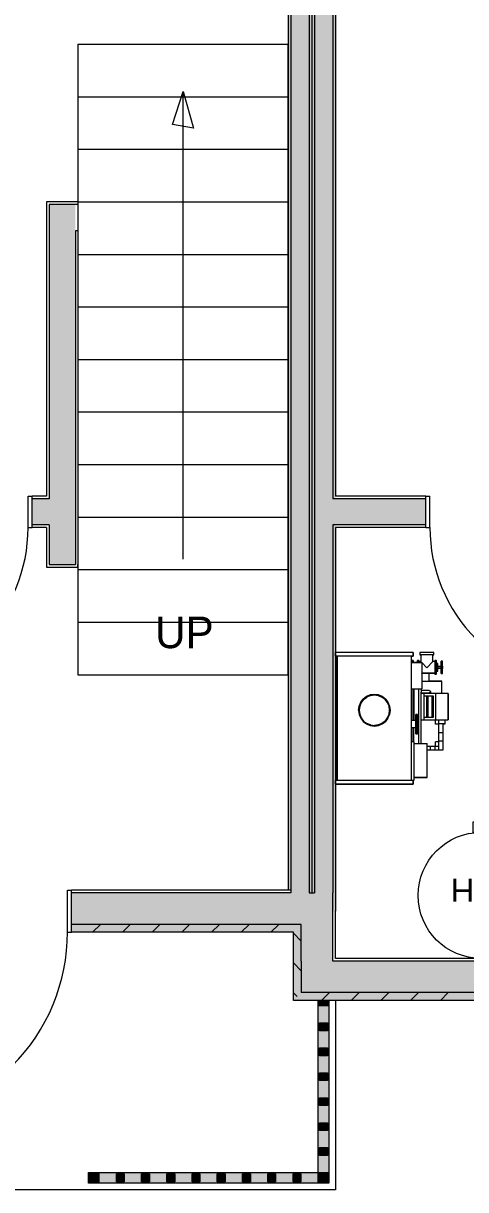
# Model space of a CAD drawing. Header units: inches. Extents: x 99 to 12024, y -5408 to 2559.
# Drawn here: x 8767.7 to 8851.9, y -4034.8 to -3812.8 of the extents above; entities that cross this region are included whole.
import ezdxf

# ---------------------------------------------------------------- set-up
doc = ezdxf.new("R2010")
doc.units = ezdxf.units.IN
doc.header["$LTSCALE"] = 96
doc.header["$MEASUREMENT"] = 0
doc.linetypes.add('ISO08W100', pattern=[0.96, 0.48, -0.12, 0.24, -0.12])
for name, color, linetype, lineweight in [('Doors', 5, 'Continuous', 5), ('Fixtures_ Interior', 231, 'Continuous', 0), ('Stairs & Ramps', 7, 'Continuous', 13), ('Walls_  Invisible', 1, 'ISO08W100', 0), ('Walls_  Normal', 6, 'Continuous', 13), ('Walls_  Railings', 7, 'Continuous', 5)]:
    doc.layers.add(name, color=color, linetype=linetype, lineweight=lineweight)
doc.layers.add('Stairs & Ramps_ Up_Down Arrows', color=7, linetype='Continuous', lineweight=13, true_color=0x000080)
doc.styles.get("Standard").update_dxf_attribs({"font": 'arial.ttf'})

# ---------------------------------------------------------------- blocks, each defined once
blk = doc.blocks.new('Oil Boiler CAD')
at = {"layer": 'Fixtures_ Interior', "lineweight": 0, "transparency": 33554687}
for p, q in [((-12.5, 6.68), (-12.5, 21.55)), ((-11.8, 21.55), (-12.5, 21.55)), ((-11.8, 6.68), (-11.8, 21.55)), ((11.8, 21.2), (-11.8, 21.2)), ((11.8, 6.68), (11.8, 21.55)), ((12.5, 21.55), (11.8, 21.55)), ((12.5, 6.68), (12.5, 21.55)), ((-4.45, 14.89), (-4.15, 15.61)), ((-4.35, 14.86), (-4.06, 15.56)), ((-4.15, 15.61), (-3.67, 16.23)), ((-3.6, 16.16), (-4.06, 15.56)), ((-3.05, 16.71), (-3.67, 16.23)), ((-3.6, 16.16), (-3, 16.62)), ((-2.33, 17.01), (-3.05, 16.71)), ((-2.3, 16.91), (-3, 16.62)), ((-1.55, 17.11), (-2.33, 17.01)), ((-1.55, 17.01), (-2.3, 16.91)), ((-1.55, 17.11), (-0.77, 17.01)), ((-0.8, 16.91), (-1.55, 17.01)), ((-0.8, 16.91), (-0.1, 16.62)), ((-0.77, 17.01), (-0.05, 16.71)), ((-0.1, 16.62), (0.5, 16.16)), ((-0.05, 16.71), (0.57, 16.23)), ((0.5, 16.16), (0.96, 15.56)), ((0.57, 16.23), (1.05, 15.61)), ((1.25, 14.86), (0.96, 15.56)), ((1.35, 14.89), (1.05, 15.61)), ((-4.45, 14.89), (-4.55, 14.11)), ((-4.45, 13.34), (-4.55, 14.11)), ((-4.35, 14.86), (-4.45, 14.11)), ((-4.45, 14.11), (-4.35, 13.36)), ((-4.15, 12.61), (-4.45, 13.34)), ((-4.35, 13.36), (-4.06, 12.66)), ((0.96, 12.66), (1.25, 13.36)), ((1.05, 12.61), (1.35, 13.34)), ((1.25, 14.86), (1.35, 14.11)), ((1.25, 13.36), (1.35, 14.11)), ((1.45, 14.11), (1.35, 14.89)), ((1.45, 14.11), (1.35, 13.34)), ((-3.67, 11.99), (-4.15, 12.61)), ((-3.6, 12.06), (-4.06, 12.66)), ((-3.67, 11.99), (-3.05, 11.51)), ((-3, 11.6), (-3.6, 12.06)), ((-3.05, 11.51), (-2.33, 11.21)), ((-3, 11.6), (-2.3, 11.31)), ((-2.33, 11.21), (-1.55, 11.11)), ((-2.3, 11.31), (-1.55, 11.21)), ((-0.8, 11.31), (-1.55, 11.21)), ((-1.55, 11.11), (-0.77, 11.21)), ((-0.1, 11.6), (-0.8, 11.31)), ((-0.05, 11.51), (-0.77, 11.21)), ((-0.1, 11.6), (0.5, 12.06)), ((-0.05, 11.51), (0.57, 11.99)), ((0.5, 12.06), (0.96, 12.66)), ((1.05, 12.61), (0.57, 11.99)), ((-12.5, 6.68), (-11.8, 6.68)), ((11.8, 7.03), (-11.8, 7.03)), ((-11.01, 7.03), (-11.01, 6.81)), ((-11.01, 6.81), (-11, 6.73)), ((-11, 6.73), (-10.62, 6.73)), ((-10.62, 6.68), (-10.96, 6.68)), ((-10.72, 6.81), (-10.72, 7.03)), ((-10.71, 6.73), (-10.72, 6.81)), ((-10.62, 7.03), (-10.62, 5.03)), ((-5.62, 7.03), (-5.62, 5.03)), ((0.38, 6.73), (-5.62, 6.73)), ((0.38, 6.23), (0.38, 7.03)), ((1.76, 6.23), (1.76, 7.03)), ((4.44, 6.73), (1.76, 6.73)), ((4.44, 6.53), (4.44, 7.03)), ((11.7, 7.03), (11.7, 6.53)), ((11.8, 6.68), (12.5, 6.68)), ((-12.5, 2.76), (-12.5, 5.41)), ((-12.5, 5.41), (-12.09, 5.41)), ((-12.09, 2.76), (-12.09, 5.41)), ((-10.62, 5.86), (-11.02, 5.86)), ((-11.02, 5.86), (-11.02, 5.61)), ((-11.02, 5.61), (-10.62, 5.61)), ((-10.8, 5.23), (-10.62, 5.23)), ((-10.62, 5.03), (-5.62, 5.03)), ((-8.59, 2.6), (-8.59, 5.03)), ((-8.55, 3.66), (-8.55, 5.03)), ((-7.05, 5.03), (-7.05, 1.23)), ((-5.62, 6.6), (0.38, 6.6)), ((-5.32, 4.74), (-5.31, 5.2)), ((-5.32, 3.66), (-5.32, 4.74)), ((-4.73, 0), (-4.73, 5.26)), ((-4.73, 4.66), (0.27, 4.66)), ((-4.23, 2.84), (-4.23, 4.66)), ((2.9, 6.23), (-0.76, 6.23)), ((-0.76, 6.23), (-0.76, 5.89)), ((-0.76, 5.89), (2.9, 5.89)), ((-0.22, 4.66), (-0.22, 2.84)), ((0.27, 5.26), (0.27, 0)), ((4.44, 6.6), (1.76, 6.6)), ((2.9, 6.23), (2.9, 5.89)), ((11.7, 6.53), (4.44, 6.53)), ((4.75, 6.53), (4.75, 4.03)), ((11.25, 4.03), (11.25, 6.53)), ((-12.09, 2.76), (-12.5, 2.76)), ((-10.79, 2.95), (-12.09, 2.95)), ((-11.02, 2.6), (-8.37, 2.6)), ((-11.02, 2.35), (-11.02, 2.6)), ((-11.02, 2.35), (-8.37, 2.35)), ((-10.92, 2.35), (-10.92, 2.25)), ((-8.47, 2.25), (-10.92, 2.25)), ((-10.44, 2), (-10.44, 2.25)), ((-8.94, 2), (-8.94, 2.25)), ((-7.05, 3.66), (-8.55, 3.66)), ((-8.47, 2.35), (-8.47, 2.25)), ((-8.37, 2.35), (-8.37, 2.6)), ((-5.32, 3.66), (-5.26, 3.48)), ((-5.09, 3.41), (-5.26, 3.48)), ((-4.91, 3.48), (-5.09, 3.41)), ((-5.09, 3.41), (-4.73, 3.41)), ((-4.91, 3.48), (-4.83, 3.66)), ((0.27, 2.4), (-4.73, 2.4)), ((-4.23, 4.14), (-0.22, 4.14)), ((-0.22, 3.87), (-4.23, 3.87)), ((-0.22, 3.06), (-4.23, 3.06)), ((-0.22, 2.84), (-4.23, 2.84)), ((1.11, 2.46), (0.27, 2.46)), ((1.11, 1.82), (1.11, 2.46)), ((5.27, 2.46), (4.44, 2.46)), ((4.44, 1.82), (4.44, 2.46)), ((11.25, 4.03), (4.75, 4.03)), ((5.27, 4.03), (5.27, 1.82)), ((5.27, 3.45), (5.95, 3.45)), ((5.27, 2.59), (5.95, 2.59)), ((5.95, 4.03), (5.95, 0.98)), ((-8.54, 1.35), (-10.85, 1.35)), ((-10.85, 1.35), (-10.85, 1.1)), ((-8.54, 1.1), (-10.85, 1.1)), ((-8.94, 2), (-10.44, 2)), ((-9.9, 1.1), (-9.9, 1.03)), ((-9.49, 1.03), (-9.9, 1.03)), ((-9.83, 1.37), (-9.83, 2)), ((-9.56, 1.37), (-9.83, 1.37)), ((-9.56, 1.37), (-9.56, 2)), ((-9.49, 1.03), (-9.49, 1.1)), ((-8.54, 1.35), (-8.54, 1.1)), ((-4.73, 1.23), (-7.05, 1.23)), ((-4.73, 0), (0.27, 0)), ((5.95, 1.82), (0.27, 1.82)), ((1.02, 0.58), (0.27, 0.58)), ((1.02, 0.58), (1.02, 1.82)), ((5.95, 0.98), (1.02, 0.98)), ((2.67, 1.82), (2.67, 0.98)), ((4.31, 0.98), (4.31, 1.82))]:
    blk.add_line(p, q, dxfattribs=at)
for points in [[(-12.5, 2.92), (-12.5, 3.22), (-12.5, 3.63), (-12.5, 4.09), (-12.5, 4.55), (-12.5, 4.95), (-12.5, 5.25), (-12.5, 5.41), (-12.09, 5.41), (-12.09, 5.23), (-10.8, 5.23), (-10.8, 5.61), (-10.86, 5.61), (-11.02, 5.61), (-11.02, 5.86), (-10.86, 5.86), (-10.62, 5.86), (-10.62, 6.68), (-10.7, 6.68), (-10.96, 6.68), (-11, 6.73), (-11.01, 6.81), (-11.01, 7.03), (-11.8, 7.03), (-11.8, 6.68), (-12.5, 6.68), (-12.5, 21.55), (-11.8, 21.55), (-11.8, 21.2), (11.8, 21.2), (11.8, 21.55), (12.5, 21.55), (12.5, 6.68), (11.8, 6.68), (11.8, 7.03), (11.7, 7.03), (11.7, 6.53), (11.25, 6.53), (11.25, 4.03), (5.95, 4.03), (5.95, 3.45), (5.95, 2.59), (5.95, 1.82), (5.95, 1.28), (5.95, 0.98), (4.31, 0.98), (2.67, 0.98), (1.02, 0.98), (1.02, 0.93), (1.02, 0.58), (0.27, 0.58), (0.27, 0.42), (0.27, 0), (-4.73, 0), (-4.73, 0.42), (-4.73, 0.66), (-4.73, 1.23), (-7.05, 1.23), (-7.05, 1.5), (-7.05, 2), (-7.05, 2.68), (-7.05, 3.45), (-7.05, 3.66), (-8.55, 3.66), (-8.55, 5.03), (-8.59, 5.03), (-8.59, 2.6), (-8.53, 2.6), (-8.37, 2.6), (-8.37, 2.35), (-8.53, 2.35), (-8.83, 2.35), (-8.47, 2.35), (-8.47, 2.25), (-8.94, 2.25), (-8.94, 2), (-9.04, 2), (-9.32, 2), (-9.56, 2), (-9.56, 1.37), (-9.44, 1.35), (-9.95, 1.35), (-9.83, 1.37), (-9.83, 2), (-10.07, 2), (-10.34, 2), (-10.44, 2), (-10.44, 2.25), (-10.92, 2.25), (-10.92, 2.35), (-10.56, 2.35), (-10.86, 2.35), (-11.02, 2.35), (-11.02, 2.6), (-10.86, 2.6), (-10.8, 2.6), (-10.79, 2.95), (-12.09, 2.95), (-12.09, 2.76), (-12.5, 2.76)], [(-4.45, 14.89), (-4.15, 15.61), (-3.67, 16.23), (-3.05, 16.71), (-2.33, 17.01), (-1.55, 17.11), (-0.77, 17.01), (-0.05, 16.71), (0.57, 16.23), (1.05, 15.61), (1.35, 14.89), (1.45, 14.11), (1.35, 13.34), (1.05, 12.61), (0.57, 11.99), (-0.05, 11.51), (-0.77, 11.21), (-1.55, 11.11), (-2.33, 11.21), (-3.05, 11.51), (-3.67, 11.99), (-4.15, 12.61), (-4.45, 13.34), (-4.55, 14.11)], [(-4.35, 14.86), (-4.06, 15.56), (-3.6, 16.16), (-3, 16.62), (-2.3, 16.91), (-1.55, 17.01), (-0.8, 16.91), (-0.1, 16.62), (0.5, 16.16), (0.96, 15.56), (1.25, 14.86), (1.35, 14.11), (1.25, 13.36), (0.96, 12.66), (0.5, 12.06), (-0.1, 11.6), (-0.8, 11.31), (-1.55, 11.21), (-2.3, 11.31), (-3, 11.6), (-3.6, 12.06), (-4.06, 12.66), (-4.35, 13.36), (-4.45, 14.11)], [(-0.76, 6.23), (0.38, 6.23), (1.76, 6.23), (2.9, 6.23), (2.9, 5.89), (-0.76, 5.89)], [(-8.54, 1.1), (-10.85, 1.1), (-10.85, 1.35), (-8.54, 1.35)], [(-9.78, 1.1), (-9.61, 1.1), (-9.49, 1.1), (-9.49, 1.03), (-9.61, 1.03), (-9.78, 1.03), (-9.9, 1.03), (-9.9, 1.1)], [(-9.21, 1.35), (-8.54, 1.35), (-8.54, 1.1), (-9.21, 1.1)]]:
    blk.add_lwpolyline(points, close=True, dxfattribs=at)
for points in [[(-12.09, 5.23), (-10.8, 5.23), (-10.8, 5.61)], [(-10.79, 2.95), (-9.63, 4.09), (-10.62, 5.03)], [(-5.62, 5.75), (-5.61, 5.68), (4.75, 5.68)], [(-5.62, 5.2), (-5.3, 5.2), (-5.17, 5.2), (-4.84, 5.26), (4.75, 5.26)], [(-4.84, 5.26), (-4.83, 4.64), (-4.83, 3.66)]]:
    blk.add_lwpolyline(points, dxfattribs=at)
blk = doc.blocks.new('Large Gas WH')
at = {"layer": 'Fixtures_ Interior', "lineweight": 0, "transparency": 33554687}
for p, q in [((-1.53, 23.99), (-1.53, 25.99)), ((-1.53, 25.99), (1.47, 25.99)), ((-1.01, 26.01), (-1.01, 26.51)), ((-1.01, 26.51), (0.99, 26.51)), ((0.99, 26.01), (-1.01, 26.01)), ((0.99, 26.51), (0.99, 26.01)), ((1.47, 25.99), (1.47, 23.99)), ((1.47, 23.99), (-1.53, 23.99))]:
    blk.add_line(p, q, dxfattribs=at)
blk.add_circle((0, 12), 12, dxfattribs=at)
at = {"layer": 'Fixtures_ Interior', "lineweight": 0, "transparency": 33554687, "insert": (4.5, 15.22), "char_height": 4.4186, "width": 10.4434, "attachment_point": 7, "rotation": 180}
blk.add_mtext('\\fArial|b0|i0|c0|p0;WH\\P', dxfattribs=at)

msp = doc.modelspace()

# ---------------------------------------------------------------- linework, layer by layer
at = {"layer": 'Doors', "transparency": 33554687}
for p, q in [((8768.62, -3902.79), (8769.37, -3902.79)), ((8768.62, -3908.79), (8768.62, -3902.79)), ((8769.37, -3908.79), (8769.37, -3902.79)), ((8844.37, -3902.79), (8845.12, -3902.79)), ((8844.37, -3908.79), (8844.37, -3902.79)), ((8845.12, -3908.79), (8845.12, -3902.79)), ((8768.62, -3908.79), (8769.37, -3908.79)), ((8844.37, -3908.79), (8845.12, -3908.79)), ((8776.12, -3977.79), (8776.87, -3977.79)), ((8776.12, -3985.79), (8776.12, -3977.79)), ((8776.87, -3985.79), (8776.87, -3977.79)), ((8776.12, -3985.79), (8776.87, -3985.79)), ((8780.12, -4034.79), (8738.12, -4034.79))]:
    msp.add_line(p, q, dxfattribs=at)
for centre, radius, start, end in [((8738.62, -3908.79), 30, 315, 0), ((8875.12, -3908.79), 30, 180, 225), ((8740.12, -3985.79), 36, 315, 0)]:
    msp.add_arc(centre, radius, start, end, dxfattribs=at)
at = {"layer": 'Stairs & Ramps', "transparency": 33554687}
for p, q in [((8778.12, -3816.79), (8778.12, -3826.79)), ((8778.12, -3816.79), (8818.12, -3816.79)), ((8818.12, -3826.79), (8818.12, -3816.79)), ((8778.12, -3826.79), (8778.12, -3836.79)), ((8778.12, -3826.79), (8818.12, -3826.79)), ((8818.12, -3836.79), (8818.12, -3826.79)), ((8778.12, -3836.79), (8778.12, -3846.79)), ((8778.12, -3836.79), (8818.12, -3836.79)), ((8818.12, -3846.79), (8818.12, -3836.79)), ((8778.12, -3846.79), (8778.12, -3856.79)), ((8778.12, -3846.79), (8818.12, -3846.79)), ((8818.12, -3856.79), (8818.12, -3846.79)), ((8778.12, -3856.79), (8778.12, -3866.79)), ((8778.12, -3856.79), (8818.12, -3856.79)), ((8818.12, -3866.79), (8818.12, -3856.79)), ((8778.12, -3866.79), (8778.12, -3876.79)), ((8778.12, -3866.79), (8818.12, -3866.79)), ((8818.12, -3876.79), (8818.12, -3866.79)), ((8778.12, -3876.79), (8778.12, -3886.79)), ((8778.12, -3876.79), (8818.12, -3876.79)), ((8818.12, -3886.79), (8818.12, -3876.79)), ((8778.12, -3886.79), (8778.12, -3896.79)), ((8778.12, -3886.79), (8818.12, -3886.79)), ((8818.12, -3896.79), (8818.12, -3886.79)), ((8778.12, -3896.79), (8778.12, -3906.79)), ((8778.12, -3896.79), (8818.12, -3896.79)), ((8818.12, -3906.79), (8818.12, -3896.79)), ((8778.12, -3906.79), (8778.12, -3916.79)), ((8778.12, -3906.79), (8818.12, -3906.79)), ((8818.12, -3916.79), (8818.12, -3906.79)), ((8778.12, -3916.79), (8778.12, -3926.79)), ((8778.12, -3916.79), (8818.12, -3916.79)), ((8818.12, -3926.79), (8818.12, -3916.79)), ((8778.12, -3926.79), (8778.12, -3936.79)), ((8778.12, -3926.79), (8818.12, -3926.79)), ((8818.12, -3936.79), (8818.12, -3926.79)), ((8778.12, -3936.79), (8818.12, -3936.79))]:
    msp.add_line(p, q, dxfattribs=at)
at = {"layer": 'Stairs & Ramps_ Up_Down Arrows', "transparency": 33554687}
for p, q in [((8796.12, -3832.09), (8798.12, -3825.79)), ((8798.12, -3914.79), (8798.12, -3825.79)), ((8798.12, -3825.79), (8800.12, -3832.79)), ((8800.12, -3832.79), (8796.12, -3832.09))]:
    msp.add_line(p, q, dxfattribs=at)
at = {"layer": 'Walls_  Invisible', "transparency": 33554687}
for p, q in [((8780.91, -3985.79), (8782.41, -3984.29)), ((8786.57, -3985.79), (8788.07, -3984.29)), ((8792.22, -3985.79), (8793.72, -3984.29)), ((8797.88, -3985.79), (8799.38, -3984.29)), ((8803.54, -3985.79), (8805.04, -3984.29)), ((8809.19, -3985.79), (8810.69, -3984.29)), ((8814.85, -3985.79), (8816.35, -3984.29)), ((8820.62, -3987.48), (8819.12, -3985.98)), ((8820.62, -3993.14), (8819.12, -3991.64)), ((8819.86, -3998.04), (8819.12, -3997.3)), ((8824.48, -3998.79), (8825.98, -3997.29)), ((8830.13, -3998.79), (8831.63, -3997.29)), ((8835.79, -3998.79), (8837.29, -3997.29)), ((8841.45, -3998.79), (8842.95, -3997.29)), ((8847.11, -3998.79), (8848.61, -3997.29))]:
    msp.add_line(p, q, dxfattribs=at)
at = {"layer": 'Walls_  Normal', "transparency": 33554687}
for p, q in [((8818.12, -3646.79), (8818.12, -3846.79)), ((8818.62, -3646.29), (8818.62, -3847.29)), ((8822.12, -3646.29), (8822.12, -3978.29)), ((8822.62, -3646.29), (8822.62, -3978.29)), ((8823.12, -3646.29), (8823.12, -3978.29)), ((8826.62, -3646.29), (8826.62, -3903.29)), ((8827.12, -3646.79), (8827.12, -3902.79)), ((8772.12, -3846.79), (8772.12, -3902.79)), ((8778.12, -3846.79), (8772.12, -3846.79)), ((8777.62, -3847.29), (8772.62, -3847.29)), ((8772.62, -3847.29), (8772.62, -3903.29)), ((8778.12, -3847.29), (8777.62, -3847.29)), ((8818.12, -3846.79), (8818.12, -3977.79)), ((8818.62, -3847.29), (8818.62, -3978.29)), ((8777.62, -3852.29), (8777.62, -3915.79)), ((8778.12, -3852.29), (8777.62, -3852.29)), ((8778.12, -3852.79), (8778.12, -3915.79)), ((8769.37, -3908.79), (8769.37, -3902.79)), ((8772.12, -3902.79), (8769.37, -3902.79)), ((8769.37, -3908.29), (8769.37, -3903.29)), ((8772.62, -3903.29), (8769.37, -3903.29)), ((8844.37, -3903.29), (8826.62, -3903.29)), ((8844.37, -3902.79), (8827.12, -3902.79)), ((8844.37, -3908.79), (8844.37, -3902.79)), ((8844.37, -3908.29), (8844.37, -3903.29)), ((8772.62, -3908.29), (8769.37, -3908.29)), ((8772.62, -3908.29), (8772.62, -3915.79)), ((8826.62, -3908.29), (8826.62, -3978.29)), ((8844.37, -3908.29), (8826.62, -3908.29)), ((8772.12, -3908.79), (8769.37, -3908.79)), ((8772.12, -3908.79), (8772.12, -3915.79)), ((8827.12, -3908.79), (8827.12, -3981.79)), ((8844.37, -3908.79), (8827.12, -3908.79)), ((8772.12, -3915.79), (8772.12, -3916.29)), ((8772.12, -3916.29), (8778.12, -3916.29)), ((8772.62, -3915.79), (8777.62, -3915.79)), ((8778.12, -3916.29), (8778.12, -3915.79)), ((8776.87, -3985.79), (8776.87, -3977.79)), ((8818.62, -3977.79), (8776.87, -3977.79)), ((8776.87, -3984.29), (8776.87, -3978.29)), ((8818.62, -3978.29), (8776.87, -3978.29)), ((8822.12, -3978.29), (8822.62, -3978.29)), ((8822.62, -3978.29), (8823.12, -3978.29)), ((8826.62, -3991.29), (8826.62, -3978.29)), ((8827.12, -3990.79), (8827.12, -3981.79)), ((8820.62, -3984.29), (8776.87, -3984.29)), ((8819.12, -3985.79), (8776.87, -3985.79)), ((8819.12, -3998.79), (8819.12, -3985.79)), ((8820.62, -3991.29), (8820.62, -3984.29)), ((8887.12, -3990.79), (8827.12, -3990.79)), ((8820.62, -3991.29), (8820.62, -3997.29)), ((8887.62, -3991.29), (8826.62, -3991.29)), ((8893.62, -3997.29), (8820.62, -3997.29)), ((8895.12, -3998.79), (8819.12, -3998.79))]:
    msp.add_line(p, q, dxfattribs=at)
at = {"layer": 'Walls_  Normal', "color": 236, "true_color": 0x7a003d, "transparency": 33554687}
for points in [[(8818.62, -3646.29), (8818.62, -3847.29), (8818.12, -3646.79), (8818.12, -3846.79)], [(8827.12, -3646.79), (8827.12, -3908.79), (8826.62, -3646.29), (8826.62, -3908.29)], [(8818.62, -3847.29), (8818.62, -3977.79), (8818.12, -3846.79), (8818.12, -3977.79)], [(8827.12, -3908.79), (8827.12, -3981.79), (8826.62, -3908.29), (8826.62, -3981.79)]]:
    msp.add_solid(points, dxfattribs=at)
at = {"layer": 'Walls_  Normal', "color": 252, "true_color": 0x949494, "transparency": 33554687}
for points in [[(8822.12, -3646.29), (8822.12, -3981.79), (8818.62, -3646.29), (8818.62, -3981.79)], [(8822.62, -3646.29), (8822.62, -3978.29), (8822.12, -3646.29), (8822.12, -3978.29)], [(8823.12, -3646.29), (8823.12, -3978.29), (8822.62, -3646.29), (8822.62, -3978.29)], [(8826.62, -3646.29), (8826.62, -3978.29), (8823.12, -3646.29), (8823.12, -3978.29)], [(8777.62, -3847.29), (8777.62, -3915.79), (8772.62, -3847.29), (8772.62, -3915.79)], [(8772.62, -3908.29), (8769.37, -3908.29), (8772.62, -3903.29), (8769.37, -3903.29)], [(8844.37, -3908.29), (8826.62, -3908.29), (8844.37, -3903.29), (8826.62, -3903.29)], [(8820.62, -3984.29), (8776.87, -3984.29), (8820.62, -3978.29), (8776.87, -3978.29)], [(8820.62, -3991.29), (8820.62, -3978.29), (8826.62, -3991.29), (8826.62, -3978.29)], [(8819.12, -3985.79), (8776.87, -3985.79), (8820.62, -3984.29), (8776.87, -3984.29)], [(8819.12, -3998.79), (8819.12, -3985.79), (8820.62, -3997.29), (8820.62, -3984.29)], [(8893.62, -3997.29), (8820.62, -3997.29), (8893.62, -3991.29), (8820.62, -3991.29)], [(8895.12, -3998.79), (8819.12, -3998.79), (8893.62, -3997.29), (8820.62, -3997.29)]]:
    msp.add_solid(points, dxfattribs=at)
at = {"layer": 'Walls_  Railings', "transparency": 33554687}
for p, q in [((8827.12, -3998.79), (8827.12, -4034.79)), ((8827.12, -4034.79), (8780.12, -4034.79))]:
    msp.add_line(p, q, dxfattribs=at)
for points in [[(8825.87, -3998.79), (8825.87, -3999.79), (8823.87, -3999.79), (8823.87, -3998.79)], [(8825.87, -3998.79), (8825.87, -4033.54), (8823.87, -4031.54), (8823.87, -3998.79)], [(8824.12, -4003.04), (8825.62, -4003.04), (8825.62, -4004.54), (8824.12, -4004.54)], [(8824.12, -4007.79), (8825.62, -4007.79), (8825.62, -4009.29), (8824.12, -4009.29)], [(8824.12, -4012.54), (8825.62, -4012.54), (8825.62, -4014.04), (8824.12, -4014.04)], [(8824.12, -4017.29), (8825.62, -4017.29), (8825.62, -4018.79), (8824.12, -4018.79)], [(8824.12, -4022.04), (8825.62, -4022.04), (8825.62, -4023.54), (8824.12, -4023.54)], [(8824.12, -4026.79), (8825.62, -4026.79), (8825.62, -4028.29), (8824.12, -4028.29)], [(8780.12, -4033.54), (8780.12, -4031.54), (8782.12, -4031.54), (8782.12, -4033.54)], [(8825.87, -4033.54), (8780.12, -4033.54), (8780.12, -4031.54), (8823.87, -4031.54)], [(8786.92, -4031.79), (8786.92, -4033.29), (8785.42, -4033.29), (8785.42, -4031.79)], [(8791.73, -4031.79), (8791.73, -4033.29), (8790.23, -4033.29), (8790.23, -4031.79)], [(8796.53, -4031.79), (8796.53, -4033.29), (8795.03, -4033.29), (8795.03, -4031.79)], [(8801.34, -4031.79), (8801.34, -4033.29), (8799.84, -4033.29), (8799.84, -4031.79)], [(8806.14, -4031.79), (8806.14, -4033.29), (8804.64, -4033.29), (8804.64, -4031.79)], [(8810.95, -4031.79), (8810.95, -4033.29), (8809.45, -4033.29), (8809.45, -4031.79)], [(8815.75, -4031.79), (8815.75, -4033.29), (8814.25, -4033.29), (8814.25, -4031.79)], [(8820.56, -4031.79), (8820.56, -4033.29), (8819.06, -4033.29), (8819.06, -4031.79)], [(8825.87, -4033.54), (8823.87, -4033.54), (8823.87, -4031.54), (8825.87, -4031.54)]]:
    msp.add_lwpolyline(points, close=True, dxfattribs=at)
at = {"layer": 'Walls_  Railings', "color": 252, "true_color": 0x949494, "transparency": 33554687}
for points in [[(8825.87, -3999.79), (8823.87, -3999.79), (8825.87, -3999.79), (8825.87, -3998.79)], [(8825.87, -3998.79), (8823.87, -3999.79), (8825.87, -3998.79), (8823.87, -3998.79)], [(8825.87, -4033.54), (8823.87, -4031.54), (8825.87, -4033.54), (8825.87, -3998.79)], [(8825.87, -3998.79), (8823.87, -4031.54), (8825.87, -3998.79), (8823.87, -3998.79)], [(8824.12, -4004.54), (8824.12, -4003.04), (8824.12, -4004.54), (8825.62, -4003.04)], [(8825.62, -4003.04), (8825.62, -4004.54), (8825.62, -4003.04), (8824.12, -4004.54)], [(8824.12, -4009.29), (8824.12, -4007.79), (8824.12, -4009.29), (8825.62, -4007.79)], [(8825.62, -4007.79), (8825.62, -4009.29), (8825.62, -4007.79), (8824.12, -4009.29)], [(8824.12, -4014.04), (8824.12, -4012.54), (8824.12, -4014.04), (8825.62, -4012.54)], [(8825.62, -4012.54), (8825.62, -4014.04), (8825.62, -4012.54), (8824.12, -4014.04)], [(8824.12, -4018.79), (8824.12, -4017.29), (8824.12, -4018.79), (8825.62, -4017.29)], [(8825.62, -4017.29), (8825.62, -4018.79), (8825.62, -4017.29), (8824.12, -4018.79)], [(8824.12, -4023.54), (8824.12, -4022.04), (8824.12, -4023.54), (8825.62, -4022.04)], [(8825.62, -4022.04), (8825.62, -4023.54), (8825.62, -4022.04), (8824.12, -4023.54)], [(8824.12, -4028.29), (8824.12, -4026.79), (8824.12, -4028.29), (8825.62, -4026.79)], [(8825.62, -4026.79), (8825.62, -4028.29), (8825.62, -4026.79), (8824.12, -4028.29)], [(8780.12, -4031.54), (8782.12, -4031.54), (8780.12, -4031.54), (8780.12, -4033.54)], [(8780.12, -4033.54), (8782.12, -4031.54), (8780.12, -4033.54), (8782.12, -4033.54)], [(8823.87, -4031.54), (8825.87, -4033.54), (8823.87, -4031.54), (8780.12, -4033.54)], [(8823.87, -4031.54), (8780.12, -4033.54), (8823.87, -4031.54), (8780.12, -4031.54)], [(8786.92, -4033.29), (8785.42, -4033.29), (8786.92, -4033.29), (8786.92, -4031.79)], [(8786.92, -4031.79), (8785.42, -4033.29), (8786.92, -4031.79), (8785.42, -4031.79)], [(8791.73, -4033.29), (8790.23, -4033.29), (8791.73, -4033.29), (8791.73, -4031.79)], [(8791.73, -4031.79), (8790.23, -4033.29), (8791.73, -4031.79), (8790.23, -4031.79)], [(8795.03, -4031.79), (8796.53, -4031.79), (8795.03, -4031.79), (8796.53, -4033.29)], [(8795.03, -4031.79), (8796.53, -4033.29), (8795.03, -4031.79), (8795.03, -4033.29)], [(8799.84, -4031.79), (8801.34, -4031.79), (8799.84, -4031.79), (8801.34, -4033.29)], [(8799.84, -4031.79), (8801.34, -4033.29), (8799.84, -4031.79), (8799.84, -4033.29)], [(8804.64, -4031.79), (8806.14, -4031.79), (8804.64, -4031.79), (8806.14, -4033.29)], [(8804.64, -4031.79), (8806.14, -4033.29), (8804.64, -4031.79), (8804.64, -4033.29)], [(8809.45, -4031.79), (8810.95, -4031.79), (8809.45, -4031.79), (8810.95, -4033.29)], [(8809.45, -4031.79), (8810.95, -4033.29), (8809.45, -4031.79), (8809.45, -4033.29)], [(8815.75, -4033.29), (8814.25, -4033.29), (8815.75, -4033.29), (8815.75, -4031.79)], [(8815.75, -4031.79), (8814.25, -4033.29), (8815.75, -4031.79), (8814.25, -4031.79)], [(8819.06, -4031.79), (8820.56, -4031.79), (8819.06, -4031.79), (8820.56, -4033.29)], [(8819.06, -4031.79), (8820.56, -4033.29), (8819.06, -4031.79), (8819.06, -4033.29)], [(8825.87, -4031.54), (8825.87, -4033.54), (8825.87, -4031.54), (8823.87, -4033.54)], [(8825.87, -4031.54), (8823.87, -4033.54), (8825.87, -4031.54), (8823.87, -4031.54)]]:
    msp.add_solid(points, dxfattribs=at)

# ---------------------------------------------------------------- block references
at = {"layer": 'Fixtures_ Interior', "transparency": 33554687, "xscale": -1.002500057220459, "yscale": 0.9976751804351807, "rotation": 89.99999999999993}
msp.add_blockref('Oil Boiler CAD', (8848.62, -3945.1), dxfattribs=at)
at = {"layer": 'Fixtures_ Interior', "transparency": 33554687}
msp.add_blockref('Large Gas WH', (8854.87, -3990.79), dxfattribs=at)

# ---------------------------------------------------------------- texts
at = {"layer": 'Stairs & Ramps_ Up_Down Arrows', "transparency": 33554687, "insert": (8792.81, -3931.82), "char_height": 6, "width": 15.84, "attachment_point": 7}
msp.add_mtext('\\fChief Blueprint|b0|i0|c0|p0;UP', dxfattribs=at)

doc.saveas('drawing.dxf')
